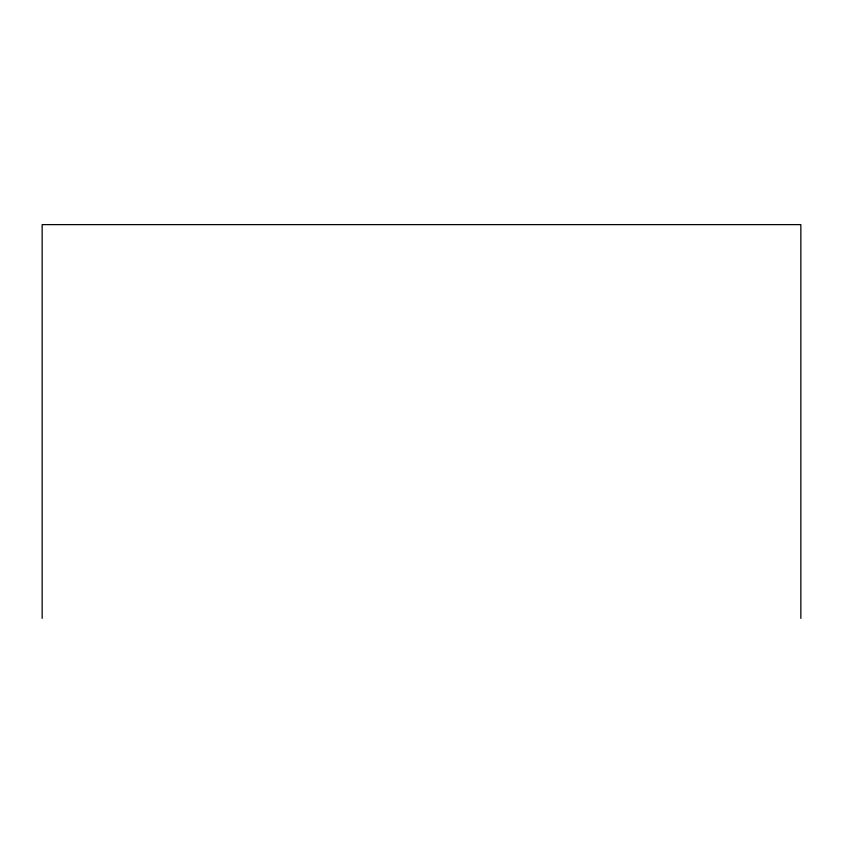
<?xml version="1.0" encoding="UTF-8"?>
<svg xmlns="http://www.w3.org/2000/svg" width="843" height="843" viewBox="0 0 843 843"><rect width="100%" height="100%" fill="white"/><g stroke="black" fill="none" stroke-linecap="round" stroke-linejoin="round"><path stroke-width="1.26" d="M800.85 618.383L800.85 224.617L42.15 224.617L42.15 618.383"/></g></svg>
